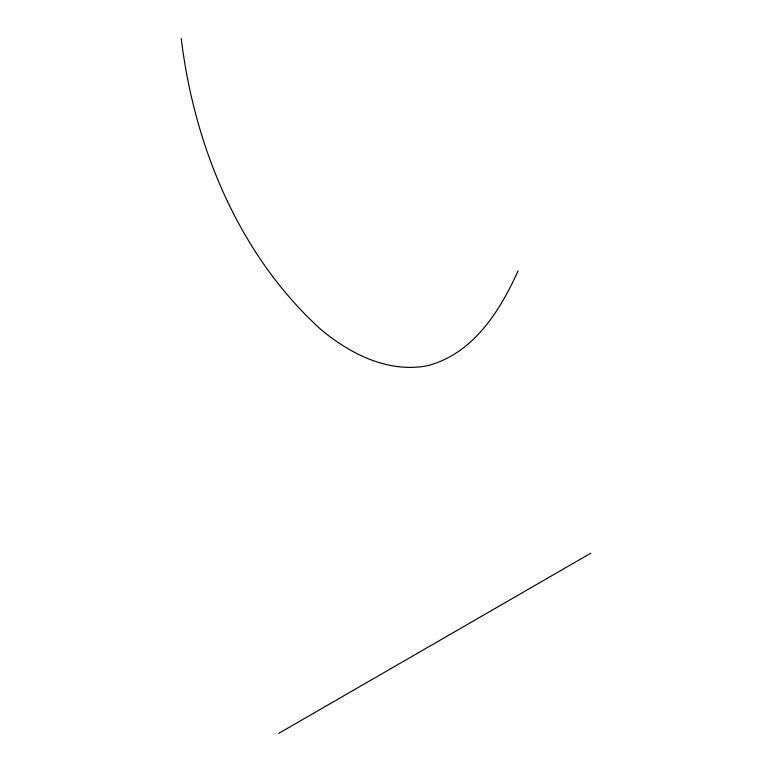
<?xml version="1.0" encoding="UTF-8"?>
<svg xmlns="http://www.w3.org/2000/svg" width="772" height="772" viewBox="0 0 772 772"><rect width="100%" height="100%" fill="white"/><g stroke="black" fill="none" stroke-linecap="round" stroke-linejoin="round"><path stroke-width="1.16" d="M518.041 270.866C499.889 311.386 472.734 354.29 426.887 365.851C387.93 373.04 350.498 353.981 321.239 329.798C239.252 255.561 194.341 146.96 181.256 38.6M278.682 733.4L590.744 553.234"/></g></svg>
